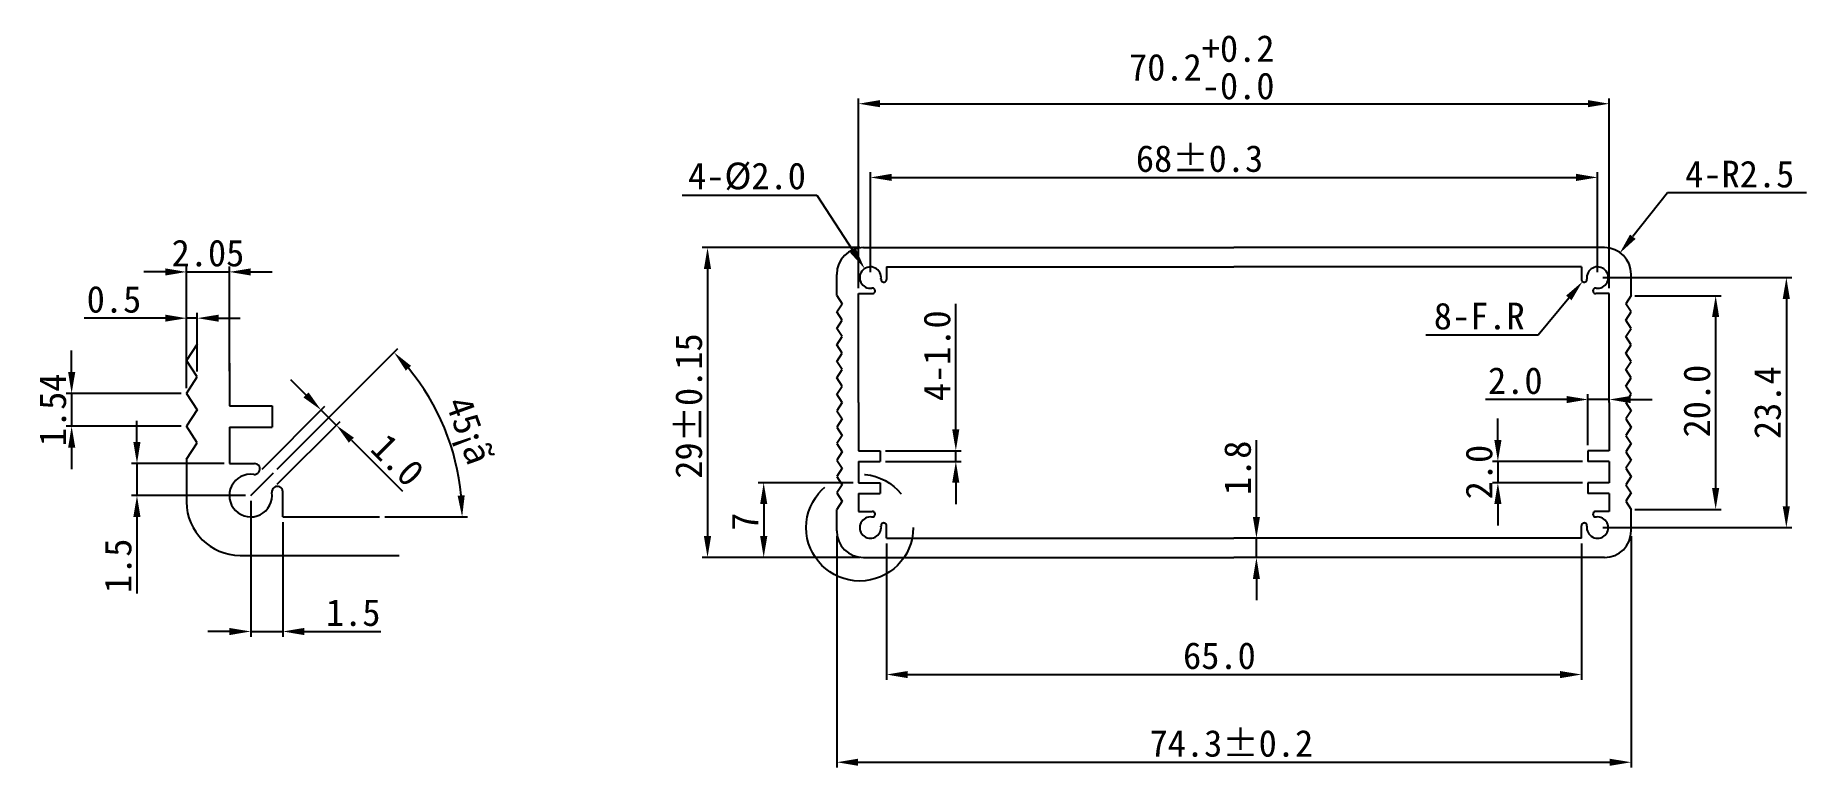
# Model space of a CAD drawing. Extents: x -926 to -761, y 708 to 776.
import ezdxf

# ---------------------------------------------------------------- set-up
doc = ezdxf.new("R2010")
doc.units = 0
doc.header["$LTSCALE"] = 8
doc.header["$MEASUREMENT"] = 0
doc.linetypes.add('CENTERX2', pattern=[4, 2.5, -0.5, 0.5, -0.5])
doc.layers.get('0').update_dxf_attribs({"linetype": 'CONTINUOUS'})
doc.layers.get('Defpoints').update_dxf_attribs({"linetype": 'CONTINUOUS'})
doc.layers.add('图层1', color=7, linetype='CONTINUOUS')
doc.dimstyles.get("Standard").update_dxf_attribs({"dimtxt": 1.5, "dimasz": 1, "dimexe": 0.5, "dimexo": 0.5, "dimgap": 0.5, "dimtad": 1, "dimdec": 1, "dimzin": 0, "dimdsep": 46, "dimtxsty": 'Standard', "dimcen": 0, "dimclrd": 5, "dimclre": 5, "dimadec": 0, "dimazin": 0, "dimtfac": 1, "dimtdec": 1, "dimtix": 1, "dimtmove": 0, "dimatfit": 3, "dimfxl": 0, "dimtolj": 1, "dimtzin": 0, "dimarcsym": 0})

# ---------------------------------------------------------------- blocks, each defined once
blk = doc.blocks.new('*D3')
at = {"layer": 'Defpoints', "color": 0}
for p in [(-780.16, 762.89), (-848.16, 753.52), (-780.16, 753.52)]:
    blk.add_point(p, dxfattribs=at)
at = {"layer": '图层1', "color": 5, "lineweight": -2}
for p, q in [((-848.16, 754.02), (-848.16, 763.39)), ((-846.16, 762.89), (-782.16, 762.89)), ((-780.16, 754.02), (-780.16, 763.39))]:
    blk.add_line(p, q, dxfattribs=at)
at = {"layer": '图层1', "color": 5}
for points in [[(-846.16, 763.23), (-846.16, 762.56), (-848.16, 762.89)], [(-782.16, 763.23), (-782.16, 762.56), (-780.16, 762.89)]]:
    blk.add_solid(points, dxfattribs=at)
at = {"layer": '图层1', "color": 0, "insert": (-817.38, 764.64), "char_height": 2.5, "attachment_point": 5}
blk.add_mtext('\\A1;68%%P0.3', dxfattribs=at)
blk = doc.blocks.new('*D4')
at = {"layer": 'Defpoints', "color": 0}
for p in [(-848.66, 756.32), (-863.39, 727.32), (-848.66, 727.32)]:
    blk.add_point(p, dxfattribs=at)
at = {"layer": '图层1', "color": 5, "lineweight": -2}
for p, q in [((-849.16, 756.32), (-863.89, 756.32)), ((-863.39, 754.32), (-863.39, 729.32)), ((-849.16, 727.32), (-863.89, 727.32))]:
    blk.add_line(p, q, dxfattribs=at)
at = {"layer": '图层1', "color": 5}
for points in [[(-863.73, 754.32), (-863.06, 754.32), (-863.39, 756.32)], [(-863.73, 729.32), (-863.06, 729.32), (-863.39, 727.32)]]:
    blk.add_solid(points, dxfattribs=at)
at = {"layer": '图层1', "color": 0, "insert": (-865.14, 741.5), "char_height": 2.5, "attachment_point": 5, "rotation": 90}
blk.add_mtext('\\A1;29%%P0.15', dxfattribs=at)
blk = doc.blocks.new('*D5')
at = {"layer": 'Defpoints', "color": 0}
for p in [(-780.16, 753.52), (-780.16, 730.12), (-762.5, 730.12)]:
    blk.add_point(p, dxfattribs=at)
at = {"layer": '图层1', "color": 5, "lineweight": -2}
for p, q in [((-779.66, 753.52), (-762, 753.52)), ((-762.5, 751.52), (-762.5, 732.12)), ((-779.66, 730.12), (-762, 730.12))]:
    blk.add_line(p, q, dxfattribs=at)
at = {"layer": '图层1', "color": 5}
for points in [[(-762.84, 751.52), (-762.17, 751.52), (-762.5, 753.52)], [(-762.84, 732.12), (-762.17, 732.12), (-762.5, 730.12)]]:
    blk.add_solid(points, dxfattribs=at)
at = {"layer": '图层1', "color": 0, "insert": (-764.25, 741.81), "char_height": 2.5, "attachment_point": 5, "rotation": 90}
blk.add_mtext('\\A1;23.4', dxfattribs=at)
blk = doc.blocks.new('*D6')
at = {"layer": 'Defpoints', "color": 0}
for p in [(-846.66, 729.12), (-781.66, 729.12), (-781.66, 716.37)]:
    blk.add_point(p, dxfattribs=at)
at = {"layer": '图层1', "color": 5, "lineweight": -2}
for p, q in [((-846.66, 728.62), (-846.66, 715.87)), ((-781.66, 728.62), (-781.66, 715.87)), ((-844.66, 716.37), (-783.66, 716.37))]:
    blk.add_line(p, q, dxfattribs=at)
at = {"layer": '图层1', "color": 5}
for points in [[(-844.66, 716.7), (-844.66, 716.03), (-846.66, 716.37)], [(-783.66, 716.7), (-783.66, 716.03), (-781.66, 716.37)]]:
    blk.add_solid(points, dxfattribs=at)
at = {"layer": '图层1', "color": 0, "insert": (-815.52, 718.12), "char_height": 2.5, "attachment_point": 5}
blk.add_mtext('\\A1;65.0', dxfattribs=at)
blk = doc.blocks.new('*D7')
at = {"layer": 'Defpoints', "color": 0}
for p in [(-812.06, 729.12), (-812.06, 729.12), (-812.06, 727.32)]:
    blk.add_point(p, dxfattribs=at)
at = {"layer": '图层1', "color": 5, "lineweight": -2}
for p, q in [((-812.06, 731.12), (-812.06, 738.29)), ((-812.06, 727.32), (-812.06, 729.12)), ((-812.06, 725.32), (-812.06, 723.32))]:
    blk.add_line(p, q, dxfattribs=at)
at = {"layer": '图层1', "color": 5}
for points in [[(-812.39, 731.12), (-811.73, 731.12), (-812.06, 729.12)], [(-812.39, 725.32), (-811.73, 725.32), (-812.06, 727.32)]]:
    blk.add_solid(points, dxfattribs=at)
at = {"layer": '图层1', "color": 0, "insert": (-813.81, 735.71), "char_height": 2.5, "attachment_point": 5, "rotation": 90}
blk.add_mtext('\\A1;1.8', dxfattribs=at)
blk = doc.blocks.new('*D8')
at = {"layer": 'Defpoints', "color": 0}
for p in [(-898.11, 739.71), (-905.4, 735.25), (-903.98, 733.83)]:
    blk.add_point(p, dxfattribs=at)
at = {"layer": '图层1', "color": 5, "lineweight": -2}
for p, q in [((-900.94, 742.53), (-902.35, 743.95)), ((-905.04, 735.6), (-899.17, 741.47)), ((-899.53, 741.12), (-898.11, 739.71)), ((-903.63, 734.19), (-897.76, 740.06)), ((-896.7, 738.29), (-891.92, 733.52))]:
    blk.add_line(p, q, dxfattribs=at)
at = {"layer": '图层1', "color": 5}
for points in [[(-900.7, 742.77), (-901.18, 742.3), (-899.53, 741.12)], [(-896.46, 738.53), (-896.93, 738.06), (-898.11, 739.71)]]:
    blk.add_solid(points, dxfattribs=at)
at = {"layer": '图层1', "color": 0, "insert": (-892.37, 736.44), "char_height": 2.5, "attachment_point": 5, "rotation": 315}
blk.add_mtext('\\A1;1.0', dxfattribs=at)
blk = doc.blocks.new('*D9')
at = {"layer": 'Defpoints', "color": 0}
for p in [(-889.25, 742.01), (-903.99, 735.24), (-906.11, 733.12), (-903.11, 731.12), (-894.08, 731.12)]:
    blk.add_point(p, dxfattribs=at)
at = {"layer": '图层1', "color": 5, "lineweight": -2}
for p, q in [((-903.63, 735.6), (-892.36, 746.87)), ((-893.58, 731.12), (-885.84, 731.12))]:
    blk.add_line(p, q, dxfattribs=at)
blk.add_arc((-908.11, 731.12), 21.77, 5.2652, 39.7348, dxfattribs=at)
at = {"layer": '图层1', "color": 5}
for points in [[(-891.61, 744.81), (-891.12, 745.26), (-892.71, 746.52)], [(-886.1, 733.14), (-886.76, 733.1), (-886.34, 731.12)]]:
    blk.add_solid(points, dxfattribs=at)
at = {"layer": '图层1', "color": 0, "insert": (-885.98, 739.09), "char_height": 2.5, "attachment_point": 5, "rotation": 289.7922}
blk.add_mtext('\\A1;45¡ã', dxfattribs=at)
blk = doc.blocks.new('*D10')
at = {"layer": 'Defpoints', "color": 0}
for p in [(-906.11, 733.12), (-903.11, 731.12), (-906.11, 720.4)]:
    blk.add_point(p, dxfattribs=at)
at = {"layer": '图层1', "color": 5, "lineweight": -2}
for p, q in [((-906.11, 732.62), (-906.11, 719.9)), ((-903.11, 730.62), (-903.11, 719.9)), ((-908.11, 720.4), (-910.11, 720.4)), ((-906.11, 720.4), (-903.11, 720.4)), ((-901.11, 720.4), (-893.94, 720.4))]:
    blk.add_line(p, q, dxfattribs=at)
at = {"layer": '图层1', "color": 5}
for points in [[(-908.11, 720.73), (-908.11, 720.06), (-906.11, 720.4)], [(-901.11, 720.73), (-901.11, 720.06), (-903.11, 720.4)]]:
    blk.add_solid(points, dxfattribs=at)
at = {"layer": '图层1', "color": 0, "insert": (-896.53, 722.15), "char_height": 2.5, "attachment_point": 5}
blk.add_mtext('\\A1;1.5', dxfattribs=at)
blk = doc.blocks.new('*D11')
at = {"layer": 'Defpoints', "color": 0}
for p in [(-916.75, 736.12), (-908.11, 736.12), (-906.11, 733.12)]:
    blk.add_point(p, dxfattribs=at)
at = {"layer": '图层1', "color": 5, "lineweight": -2}
for p, q in [((-916.75, 738.12), (-916.75, 740.12)), ((-908.61, 736.12), (-917.25, 736.12)), ((-916.75, 736.12), (-916.75, 733.12)), ((-906.61, 733.12), (-917.25, 733.12)), ((-916.75, 731.12), (-916.75, 723.96))]:
    blk.add_line(p, q, dxfattribs=at)
at = {"layer": '图层1', "color": 5}
for points in [[(-917.09, 738.12), (-916.42, 738.12), (-916.75, 736.12)], [(-917.09, 731.12), (-916.42, 731.12), (-916.75, 733.12)]]:
    blk.add_solid(points, dxfattribs=at)
at = {"layer": '图层1', "color": 0, "insert": (-918.5, 726.54), "char_height": 2.5, "attachment_point": 5, "rotation": 90}
blk.add_mtext('\\A1;1.5', dxfattribs=at)
blk = doc.blocks.new('*D12')
at = {"layer": 'Defpoints', "color": 0}
for p in [(-777.16, 751.82), (-769.11, 751.82), (-777.16, 731.82)]:
    blk.add_point(p, dxfattribs=at)
at = {"layer": '图层1', "color": 5, "lineweight": -2}
for p, q in [((-776.66, 751.82), (-768.61, 751.82)), ((-769.11, 733.82), (-769.11, 749.82)), ((-776.66, 731.82), (-768.61, 731.82))]:
    blk.add_line(p, q, dxfattribs=at)
at = {"layer": '图层1', "color": 5}
for points in [[(-769.45, 749.82), (-768.78, 749.82), (-769.11, 751.82)], [(-769.45, 733.82), (-768.78, 733.82), (-769.11, 731.82)]]:
    blk.add_solid(points, dxfattribs=at)
at = {"layer": '图层1', "color": 0, "insert": (-770.86, 741.96), "char_height": 2.5, "attachment_point": 5, "rotation": 90}
blk.add_mtext('\\A1;20.0', dxfattribs=at)
blk = doc.blocks.new('*D13')
at = {"layer": 'Defpoints', "color": 0}
for p in [(-849.26, 734.32), (-858.14, 727.32), (-848.66, 727.32)]:
    blk.add_point(p, dxfattribs=at)
at = {"layer": '图层1', "color": 5, "lineweight": -2}
for p, q in [((-849.76, 734.32), (-858.64, 734.32)), ((-858.14, 732.32), (-858.14, 729.32)), ((-849.16, 727.32), (-858.64, 727.32))]:
    blk.add_line(p, q, dxfattribs=at)
at = {"layer": '图层1', "color": 5}
for points in [[(-858.47, 732.32), (-857.8, 732.32), (-858.14, 734.32)], [(-858.47, 729.32), (-857.8, 729.32), (-858.14, 727.32)]]:
    blk.add_solid(points, dxfattribs=at)
at = {"layer": '图层1', "color": 0, "insert": (-859.89, 730.67), "char_height": 2.5, "attachment_point": 5, "rotation": 90}
blk.add_mtext('\\A1;7', dxfattribs=at)
blk = doc.blocks.new('*D14')
at = {"layer": 'Defpoints', "color": 0}
for p in [(-778.1, 755.78), (-779.66, 753.82)]:
    blk.add_point(p, dxfattribs=at)
at = {"layer": '图层1', "color": 5, "lineweight": -2}
for p, q in [((-773.61, 761.44), (-776.86, 757.35)), ((-760.61, 761.44), (-773.61, 761.44))]:
    blk.add_line(p, q, dxfattribs=at)
at = {"layer": '图层1', "color": 5}
blk.add_solid([(-777.12, 757.55), (-776.6, 757.14), (-778.1, 755.78)], dxfattribs=at)
at = {"layer": '图层1', "color": 0, "insert": (-766.86, 763.19), "char_height": 2.5, "attachment_point": 5}
blk.add_mtext('\\A1;4-R2.5', dxfattribs=at)
blk = doc.blocks.new('*D15')
at = {"layer": 'Defpoints', "color": 0}
for p in [(-848.7, 754.36), (-848.16, 753.52)]:
    blk.add_point(p, dxfattribs=at)
at = {"layer": '图层1', "color": 5, "lineweight": -2}
for p, q in [((-865.75, 761.23), (-853.16, 761.23)), ((-853.16, 761.23), (-849.79, 756.04))]:
    blk.add_line(p, q, dxfattribs=at)
at = {"layer": '图层1', "color": 5}
blk.add_solid([(-849.51, 756.22), (-850.07, 755.86), (-848.7, 754.36)], dxfattribs=at)
at = {"layer": '图层1', "color": 0, "insert": (-859.7, 762.98), "char_height": 2.5, "attachment_point": 5}
blk.add_mtext('\\A1;4-%%C2.0', dxfattribs=at)
blk = doc.blocks.new('*D16')
at = {"layer": 'Defpoints', "color": 0}
for p in [(-779.06, 742.11), (-779.06, 741.82), (-781.06, 737.32)]:
    blk.add_point(p, dxfattribs=at)
at = {"layer": '图层1', "color": 5, "lineweight": -2}
for p, q in [((-783.06, 742.11), (-790.64, 742.11)), ((-781.06, 737.82), (-781.06, 742.61)), ((-779.06, 742.11), (-781.06, 742.11)), ((-779.06, 742.32), (-779.06, 742.61)), ((-777.06, 742.11), (-775.06, 742.11))]:
    blk.add_line(p, q, dxfattribs=at)
at = {"layer": '图层1', "color": 5}
for points in [[(-783.06, 742.44), (-783.06, 741.77), (-781.06, 742.11)], [(-777.06, 742.44), (-777.06, 741.77), (-779.06, 742.11)]]:
    blk.add_solid(points, dxfattribs=at)
at = {"layer": '图层1', "color": 0, "insert": (-787.85, 743.86), "char_height": 2.5, "attachment_point": 5}
blk.add_mtext('\\A1;2.0', dxfattribs=at)
blk = doc.blocks.new('*D17')
at = {"layer": 'Defpoints', "color": 0}
for p in [(-847.26, 737.32), (-840.17, 737.32), (-847.26, 736.32)]:
    blk.add_point(p, dxfattribs=at)
at = {"layer": '图层1', "color": 5, "lineweight": -2}
for p, q in [((-840.17, 739.32), (-840.17, 751.07)), ((-846.76, 737.32), (-839.67, 737.32)), ((-840.17, 736.32), (-840.17, 737.32)), ((-846.76, 736.32), (-839.67, 736.32)), ((-840.17, 734.32), (-840.17, 732.32))]:
    blk.add_line(p, q, dxfattribs=at)
at = {"layer": '图层1', "color": 5}
for points in [[(-840.51, 739.32), (-839.84, 739.32), (-840.17, 737.32)], [(-840.51, 734.32), (-839.84, 734.32), (-840.17, 736.32)]]:
    blk.add_solid(points, dxfattribs=at)
at = {"layer": '图层1', "color": 0, "insert": (-841.92, 746.2), "char_height": 2.5, "attachment_point": 5, "rotation": 90}
blk.add_mtext('\\A1;4-1.0', dxfattribs=at)
blk = doc.blocks.new('*D18')
at = {"layer": 'Defpoints', "color": 0, "linetype": 'CENTERX2'}
for p in [(-781.56, 753.15), (-781.4, 753.35)]:
    blk.add_point(p, dxfattribs=at)
at = {"layer": '图层1', "color": 5, "linetype": 'CENTERX2', "lineweight": -2}
for p, q in [((-785.72, 748.15), (-782.84, 751.61)), ((-796.22, 748.15), (-785.72, 748.15))]:
    blk.add_line(p, q, dxfattribs=at)
at = {"layer": '图层1', "color": 5, "linetype": 'CENTERX2'}
blk.add_solid([(-783.1, 751.83), (-782.59, 751.4), (-781.56, 753.15)], dxfattribs=at)
at = {"layer": '图层1', "color": 0, "linetype": 'CENTERX2', "insert": (-791.22, 749.9), "char_height": 2.5, "attachment_point": 5}
blk.add_mtext('\\A1;8-F.R', dxfattribs=at)
blk = doc.blocks.new('*D19')
at = {"layer": 'Defpoints', "color": 0}
for p in [(-851.31, 729.82), (-777.01, 729.82), (-777.01, 708.16)]:
    blk.add_point(p, dxfattribs=at)
at = {"layer": '图层1', "color": 5, "lineweight": -2}
for p, q in [((-851.31, 729.32), (-851.31, 707.66)), ((-777.01, 729.32), (-777.01, 707.66)), ((-849.31, 708.16), (-779.01, 708.16))]:
    blk.add_line(p, q, dxfattribs=at)
at = {"layer": '图层1', "color": 5}
for points in [[(-849.31, 708.49), (-849.31, 707.83), (-851.31, 708.16)], [(-779.01, 708.49), (-779.01, 707.83), (-777.01, 708.16)]]:
    blk.add_solid(points, dxfattribs=at)
at = {"layer": '图层1', "color": 0, "insert": (-814.4, 709.91), "char_height": 2.5, "attachment_point": 5}
blk.add_mtext('\\A1;74.3%%P0.2', dxfattribs=at)
blk = doc.blocks.new('*D20')
at = {"layer": 'Defpoints', "color": 0}
for p in [(-779.06, 769.79), (-849.26, 752.02), (-779.06, 752.02)]:
    blk.add_point(p, dxfattribs=at)
at = {"layer": '图层1', "color": 5, "lineweight": -2}
for p, q in [((-849.26, 752.52), (-849.26, 770.29)), ((-779.06, 752.52), (-779.06, 770.29)), ((-847.26, 769.79), (-781.06, 769.79))]:
    blk.add_line(p, q, dxfattribs=at)
at = {"layer": '图层1', "color": 5}
for points in [[(-847.26, 770.13), (-847.26, 769.46), (-849.26, 769.79)], [(-781.06, 770.13), (-781.06, 769.46), (-779.06, 769.79)]]:
    blk.add_solid(points, dxfattribs=at)
at = {"layer": '图层1', "color": 0, "insert": (-817.17, 773.21), "char_height": 2.5, "attachment_point": 5}
blk.add_mtext('\\A1;70.2\\S+0.2^ -0.0;', dxfattribs=at)
blk = doc.blocks.new('*D21')
at = {"layer": 'Defpoints', "color": 0}
for p in [(-781.06, 736.32), (-789.48, 734.32), (-781.06, 734.32)]:
    blk.add_point(p, dxfattribs=at)
at = {"layer": '图层1', "color": 5, "lineweight": -2}
for p, q in [((-789.48, 738.32), (-789.48, 740.32)), ((-781.56, 736.32), (-789.98, 736.32)), ((-789.48, 736.32), (-789.48, 734.32)), ((-781.56, 734.32), (-789.98, 734.32)), ((-789.48, 732.32), (-789.48, 730.32))]:
    blk.add_line(p, q, dxfattribs=at)
at = {"layer": '图层1', "color": 5}
for points in [[(-789.81, 738.32), (-789.14, 738.32), (-789.48, 736.32)], [(-789.81, 732.32), (-789.14, 732.32), (-789.48, 734.32)]]:
    blk.add_solid(points, dxfattribs=at)
at = {"layer": '图层1', "color": 0, "insert": (-791.23, 735.32), "char_height": 2.5, "attachment_point": 5, "rotation": 90}
blk.add_mtext('\\A1;2.0', dxfattribs=at)
blk = doc.blocks.new('*D22')
at = {"layer": 'Defpoints', "color": 0}
for p in [(-912.11, 742.68), (-922.86, 739.6), (-912.11, 739.6)]:
    blk.add_point(p, dxfattribs=at)
at = {"layer": '图层1', "color": 5, "lineweight": -2}
for p, q in [((-922.86, 744.68), (-922.86, 746.68)), ((-912.61, 742.68), (-923.36, 742.68)), ((-922.86, 742.68), (-922.86, 739.6)), ((-912.61, 739.6), (-923.36, 739.6)), ((-922.86, 737.6), (-922.86, 735.6))]:
    blk.add_line(p, q, dxfattribs=at)
at = {"layer": '图层1', "color": 5}
for points in [[(-923.19, 744.68), (-922.52, 744.68), (-922.86, 742.68)], [(-923.19, 737.6), (-922.52, 737.6), (-922.86, 739.6)]]:
    blk.add_solid(points, dxfattribs=at)
at = {"layer": '图层1', "color": 0, "insert": (-924.61, 741.14), "char_height": 2.5, "attachment_point": 5, "rotation": 90}
blk.add_mtext('\\A1;1.54', dxfattribs=at)
blk = doc.blocks.new('*D23')
at = {"layer": 'Defpoints', "color": 0}
for p in [(-911.11, 749.72), (-911.11, 744.22), (-912.11, 742.68)]:
    blk.add_point(p, dxfattribs=at)
at = {"layer": '图层1', "color": 5, "lineweight": -2}
for p, q in [((-914.11, 749.72), (-921.69, 749.72)), ((-912.11, 743.18), (-912.11, 750.22)), ((-911.11, 749.72), (-912.11, 749.72)), ((-911.11, 744.72), (-911.11, 750.22)), ((-909.11, 749.72), (-907.11, 749.72))]:
    blk.add_line(p, q, dxfattribs=at)
at = {"layer": '图层1', "color": 5}
for points in [[(-914.11, 750.05), (-914.11, 749.39), (-912.11, 749.72)], [(-909.11, 750.05), (-909.11, 749.39), (-911.11, 749.72)]]:
    blk.add_solid(points, dxfattribs=at)
at = {"layer": '图层1', "color": 0, "insert": (-918.9, 751.47), "char_height": 2.5, "attachment_point": 5}
blk.add_mtext('\\A1;0.5', dxfattribs=at)
blk = doc.blocks.new('*D24')
at = {"layer": 'Defpoints', "color": 0}
for p in [(-908.11, 754.05), (-912.11, 745.76), (-908.11, 744.25)]:
    blk.add_point(p, dxfattribs=at)
at = {"layer": '图层1', "color": 5, "lineweight": -2}
for p, q in [((-914.11, 754.05), (-916.11, 754.05)), ((-912.11, 746.26), (-912.11, 754.55)), ((-912.11, 754.05), (-908.11, 754.05)), ((-908.11, 744.75), (-908.11, 754.55)), ((-906.11, 754.05), (-904.11, 754.05))]:
    blk.add_line(p, q, dxfattribs=at)
at = {"layer": '图层1', "color": 5}
for points in [[(-914.11, 754.38), (-914.11, 753.71), (-912.11, 754.05)], [(-906.11, 754.38), (-906.11, 753.71), (-908.11, 754.05)]]:
    blk.add_solid(points, dxfattribs=at)
at = {"layer": '图层1', "color": 0, "insert": (-910.11, 755.8), "char_height": 2.5, "attachment_point": 5}
blk.add_mtext('\\A1;2.05', dxfattribs=at)

msp = doc.modelspace()

# ---------------------------------------------------------------- linework, layer by layer
for p, q in [((-848.81, 756.32), (-814.16, 756.32)), ((-779.51, 756.32), (-814.16, 756.32)), ((-851.31, 751.84), (-851.31, 753.82)), ((-846.66, 754.52), (-814.16, 754.52)), ((-846.66, 754.52), (-846.66, 753.35)), ((-781.66, 754.52), (-814.16, 754.52)), ((-781.66, 754.52), (-781.66, 753.35)), ((-777.01, 751.84), (-777.01, 753.82)), ((-849.26, 752.02), (-847.98, 752.02)), ((-849.26, 741.82), (-849.26, 752.02)), ((-779.06, 752.02), (-780.33, 752.02)), ((-779.06, 741.82), (-779.06, 752.02)), ((-851.31, 751.84), (-850.81, 751.07)), ((-851.31, 750.3), (-850.81, 751.07)), ((-777.01, 751.84), (-777.51, 751.07)), ((-777.01, 750.3), (-777.51, 751.07)), ((-850.81, 749.53), (-851.31, 750.3)), ((-851.31, 748.76), (-850.81, 749.53)), ((-850.81, 747.99), (-851.31, 748.76)), ((-777.51, 749.53), (-777.01, 750.3)), ((-777.01, 748.76), (-777.51, 749.53)), ((-777.51, 747.99), (-777.01, 748.76)), ((-851.31, 747.22), (-850.81, 747.99)), ((-850.81, 746.45), (-851.31, 747.22)), ((-777.01, 747.22), (-777.51, 747.99)), ((-777.51, 746.45), (-777.01, 747.22)), ((-908.11, 745.52), (-908.11, 741.52)), ((-851.31, 745.68), (-850.81, 746.45)), ((-850.81, 744.91), (-851.31, 745.68)), ((-777.01, 745.68), (-777.51, 746.45)), ((-777.51, 744.91), (-777.01, 745.68)), ((-851.31, 744.14), (-850.81, 744.91)), ((-850.81, 743.37), (-851.31, 744.14)), ((-777.01, 744.14), (-777.51, 744.91)), ((-777.51, 743.37), (-777.01, 744.14)), ((-851.31, 742.6), (-850.81, 743.37)), ((-850.81, 741.83), (-851.31, 742.6)), ((-777.01, 742.6), (-777.51, 743.37)), ((-777.51, 741.83), (-777.01, 742.6)), ((-908.11, 741.52), (-904.11, 741.52)), ((-904.11, 741.52), (-904.11, 739.52)), ((-850.81, 741.83), (-851.31, 741.06)), ((-851.31, 741.06), (-850.81, 740.29)), ((-849.26, 741.82), (-849.26, 737.32)), ((-779.06, 741.82), (-779.06, 737.32)), ((-777.51, 741.83), (-777.01, 741.06)), ((-777.01, 741.06), (-777.51, 740.29)), ((-908.11, 739.52), (-908.11, 736.12)), ((-908.11, 739.52), (-904.11, 739.52)), ((-850.81, 740.29), (-851.31, 739.52)), ((-851.31, 739.52), (-850.81, 738.75)), ((-850.81, 738.75), (-851.31, 737.98)), ((-777.51, 740.29), (-777.01, 739.52)), ((-777.01, 739.52), (-777.51, 738.75)), ((-777.51, 738.75), (-777.01, 737.98)), ((-851.31, 737.98), (-850.81, 737.21)), ((-850.81, 737.21), (-851.31, 736.44)), ((-849.26, 737.32), (-847.26, 737.32)), ((-847.26, 737.32), (-847.26, 736.32)), ((-779.06, 737.32), (-781.06, 737.32)), ((-781.06, 737.32), (-781.06, 736.32)), ((-777.01, 737.98), (-777.51, 737.21)), ((-777.51, 737.21), (-777.01, 736.44)), ((-912.11, 736.52), (-912.11, 732.52)), ((-908.11, 736.12), (-905.76, 736.12)), ((-851.31, 736.44), (-850.81, 735.67)), ((-850.81, 735.67), (-851.31, 734.9)), ((-849.26, 736.32), (-847.26, 736.32)), ((-849.26, 736.32), (-849.26, 734.32)), ((-779.06, 736.32), (-781.06, 736.32)), ((-779.06, 736.32), (-779.06, 734.32)), ((-777.01, 736.44), (-777.51, 735.67)), ((-777.51, 735.67), (-777.01, 734.9)), ((-851.31, 734.9), (-850.81, 734.13)), ((-850.81, 734.13), (-851.31, 733.36)), ((-849.26, 734.32), (-847.26, 734.32)), ((-847.26, 734.32), (-847.26, 733.32)), ((-779.06, 734.32), (-781.06, 734.32)), ((-781.06, 734.32), (-781.06, 733.32)), ((-777.01, 734.9), (-777.51, 734.13)), ((-777.51, 734.13), (-777.01, 733.36)), ((-903.11, 731.12), (-903.11, 733.47)), ((-851.31, 733.36), (-850.81, 732.59)), ((-850.81, 732.59), (-851.31, 731.82)), ((-849.26, 733.32), (-847.26, 733.32)), ((-849.26, 733.32), (-849.26, 731.62)), ((-779.06, 733.32), (-781.06, 733.32)), ((-779.06, 733.32), (-779.06, 731.62)), ((-777.01, 733.36), (-777.51, 732.59)), ((-777.51, 732.59), (-777.01, 731.82)), ((-903.11, 731.12), (-894.08, 731.12)), ((-851.31, 729.82), (-851.31, 731.82)), ((-849.26, 731.62), (-847.98, 731.62)), ((-779.06, 731.62), (-780.33, 731.62)), ((-777.01, 729.82), (-777.01, 731.82)), ((-846.66, 729.12), (-846.66, 730.3)), ((-846.66, 729.12), (-814.16, 729.12)), ((-781.66, 729.12), (-814.16, 729.12)), ((-781.66, 729.12), (-781.66, 730.3)), ((-907.11, 727.52), (-892.23, 727.52)), ((-848.81, 727.32), (-814.16, 727.32)), ((-779.51, 727.32), (-814.16, 727.32))]:
    msp.add_line(p, q)
for centre, radius, start, end in [((-848.81, 753.82), 2.5, 90, 180), ((-779.51, 753.82), 2.5, 0, 90), ((-848.16, 753.52), 1, 352.0091, 277.9909), ((-780.16, 753.52), 1, 262.0091, 187.9909), ((-847.98, 752.28), 0.256, 270, 97.9909), ((-846.91, 753.35), 0.256, 172.0091, 0), ((-781.4, 753.35), 0.256, 180, 7.9909), ((-780.33, 752.28), 0.256, 82.0091, 270), ((-905.76, 735.61), 0.512, 262.0091, 90), ((-906.11, 733.12), 2, 82.0091, 7.9909), ((-903.62, 733.47), 0.512, 0, 187.9909), ((-907.11, 732.52), 5, 180, 270), ((-848.16, 730.12), 1, 82.0091, 7.9909), ((-847.98, 731.37), 0.256, 262.0091, 90), ((-846.91, 730.3), 0.256, 0, 187.9909), ((-781.4, 730.3), 0.256, 352.0091, 180), ((-780.16, 730.12), 1, 172.0091, 97.9909), ((-780.33, 731.37), 0.256, 90, 277.9909), ((-848.81, 729.82), 2.5, 180, 270), ((-779.51, 729.82), 2.5, 270, 0)]:
    msp.add_arc(centre, radius, start, end)
at = {"layer": '图层1'}
for p, q in [((-911.11, 747.3), (-912.11, 745.76)), ((-911.11, 744.22), (-912.11, 745.76)), ((-912.11, 742.68), (-911.11, 744.22)), ((-912.11, 742.68), (-911.11, 741.14)), ((-911.11, 741.14), (-912.11, 739.6)), ((-911.11, 738.06), (-912.11, 739.6)), ((-912.11, 736.52), (-911.11, 738.06)), ((-906.11, 733.12), (-903.99, 735.24))]:
    msp.add_line(p, q, dxfattribs=at)
at = {"layer": '图层1', "color": 1, "linetype": 'CENTERX2'}
msp.add_circle((-849.16, 730.12), 5, dxfattribs=at)

# ---------------------------------------------------------------- dimensions: what is measured, and where the dimension line sits
at = {"layer": '图层1'}
for base, p1, p2, override, picture, middle in [((-779.06, 769.79), (-849.26, 752.02), (-779.06, 752.02), {"dimtxt": 2.5, "dimasz": 2, "dimgap": 0.5, "dimtoh": 1, "dimtol": 1, "dimlim": 0, "dimtp": 0.2, "dimtm": 1e-09, "dimtofl": 0}, '*D20', (-817.17, 769.79)), ((-779.06, 742.11), (-781.06, 737.32), (-779.06, 741.82), {"dimtxt": 2.5, "dimasz": 2}, '*D16', (-787.85, 742.11)), ((-906.11, 720.4), (-903.11, 731.12), (-906.11, 733.12), {"dimtxt": 2.5, "dimasz": 2, "dimlfac": 0.5}, '*D10', (-896.53, 720.4)), ((-781.66, 716.37), (-846.66, 729.12), (-781.66, 729.12), {"dimtxt": 2.5, "dimasz": 2}, '*D6', (-815.52, 716.37))]:
    dim = msp.add_linear_dim(base=base, p1=p1, p2=p2, dimstyle='Standard', override=override, dxfattribs=at)
    dim.commit()
    dim.dimension.update_dxf_attribs({"geometry": picture, "text_midpoint": middle, "dimtype": 160})
for base, p1, p2, text, override, picture, middle in [((-780.16, 762.89), (-848.16, 753.52), (-780.16, 753.52), '68%%P0.3', {"dimtxt": 2.5, "dimasz": 2}, '*D3', (-817.38, 762.89)), ((-908.11, 754.05), (-912.11, 745.76), (-908.11, 744.25), '2.05', {"dimtxt": 2.5, "dimasz": 2, "dimlfac": 0.5}, '*D24', (-910.11, 754.05)), ((-911.11, 749.72), (-912.11, 742.68), (-911.11, 744.22), '0.5', {"dimtxt": 2.5, "dimasz": 2, "dimlfac": 0.5}, '*D23', (-918.9, 749.72)), ((-777.01, 708.16), (-851.31, 729.82), (-777.01, 729.82), '74.3%%P0.2', {"dimtxt": 2.5, "dimasz": 2, "dimtoh": 1, "dimtofl": 0}, '*D19', (-814.4, 708.16))]:
    dim = msp.add_linear_dim(base=base, p1=p1, p2=p2, text=text, dimstyle='Standard', override=override, dxfattribs=at)
    dim.commit()
    dim.dimension.update_dxf_attribs({"geometry": picture, "text_midpoint": middle, "dimtype": 160})
for center, mpoint, text, picture, middle in [((-848.16, 753.52), (-848.7, 754.36), '4-%%C2.0', '*D15', (-859.7, 761.23)), ((-779.66, 753.82), (-778.1, 755.78), '4-R2.5', '*D14', (-766.86, 761.44))]:
    dim = msp.add_radius_dim(center=center, mpoint=mpoint, text=text, dimstyle='Standard', override={"dimtxt": 2.5, "dimasz": 2, "dimtoh": 1, "dimtofl": 0}, dxfattribs=at)
    dim.commit()
    dim.dimension.update_dxf_attribs({"geometry": picture, "text_midpoint": middle, "dimtype": 164})
for base, p1, p2, text, override, picture, middle in [((-863.39, 727.32), (-848.66, 756.32), (-848.66, 727.32), '29%%P0.15', {"dimtxt": 2.5, "dimasz": 2}, '*D4', (-863.39, 741.5)), ((-840.17, 737.32), (-847.26, 736.32), (-847.26, 737.32), '4-1.0', {"dimtxt": 2.5, "dimasz": 2}, '*D17', (-840.17, 746.2)), ((-922.86, 739.6), (-912.11, 742.68), (-912.11, 739.6), '1.54', {"dimtxt": 2.5, "dimasz": 2, "dimlfac": 0.5}, '*D22', (-922.86, 741.14)), ((-858.14, 727.32), (-849.26, 734.32), (-848.66, 727.32), '7', {"dimtxt": 2.5, "dimasz": 2, "dimlfac": 0.5}, '*D13', (-858.14, 730.67))]:
    dim = msp.add_linear_dim(base=base, p1=p1, p2=p2, angle=90, text=text, dimstyle='Standard', override=override, dxfattribs=at)
    dim.commit()
    dim.dimension.update_dxf_attribs({"geometry": picture, "text_midpoint": middle, "dimtype": 160})
at = {"layer": '图层1', "linetype": 'CENTERX2'}
dim = msp.add_radius_dim(center=(-781.4, 753.35), mpoint=(-781.56, 753.15), text='8-F.R', dimstyle='Standard', override={"dimtxt": 2.5, "dimasz": 2, "dimtoh": 1, "dimtofl": 0}, dxfattribs=at)
dim.commit()
dim.dimension.update_dxf_attribs({"geometry": '*D18', "text_midpoint": (-791.22, 748.15)})
at = {"layer": '图层1'}
for base, p1, p2, angle, override, picture, middle, dimtype in [((-762.5, 730.12), (-780.16, 753.52), (-780.16, 730.12), 90, {"dimtxt": 2.5, "dimasz": 2}, '*D5', (-762.5, 741.81), 160), ((-769.11, 751.82), (-777.16, 731.82), (-777.16, 751.82), 90, {"dimtxt": 2.5, "dimasz": 2}, '*D12', (-769.11, 741.96), 160), ((-898.11, 739.71), (-905.4, 735.25), (-903.98, 733.83), 315, {"dimtxt": 2.5, "dimasz": 2, "dimlfac": 0.5}, '*D8', (-893.6, 735.2), 161), ((-916.75, 736.12), (-906.11, 733.12), (-908.11, 736.12), 90, {"dimtxt": 2.5, "dimasz": 2, "dimlfac": 0.5}, '*D11', (-916.75, 726.54), 160), ((-789.48, 734.32), (-781.06, 736.32), (-781.06, 734.32), 90, {"dimtxt": 2.5, "dimasz": 2}, '*D21', (-789.48, 735.32), 160), ((-812.06, 729.12), (-812.06, 727.32), (-812.06, 729.12), 90, {"dimtxt": 2.5, "dimasz": 2}, '*D7', (-812.06, 735.71), 160)]:
    dim = msp.add_linear_dim(base=base, p1=p1, p2=p2, angle=angle, dimstyle='Standard', override=override, dxfattribs=at)
    dim.commit()
    dim.dimension.update_dxf_attribs({"geometry": picture, "text_midpoint": middle, "dimtype": dimtype})
dim = msp.add_angular_dim_2l(base=(-889.25, 742.01), line1=((-903.11, 731.12), (-894.08, 731.12)), line2=((-906.11, 733.12), (-903.99, 735.24)), dimstyle='Standard', override={"dimtxt": 2.5, "dimasz": 2, "dimlfac": 0.5}, dxfattribs=at)
dim.commit()
dim.dimension.update_dxf_attribs({"geometry": '*D9', "text_midpoint": (-887.62, 738.49), "dimtype": 162})

doc.saveas('drawing.dxf')
